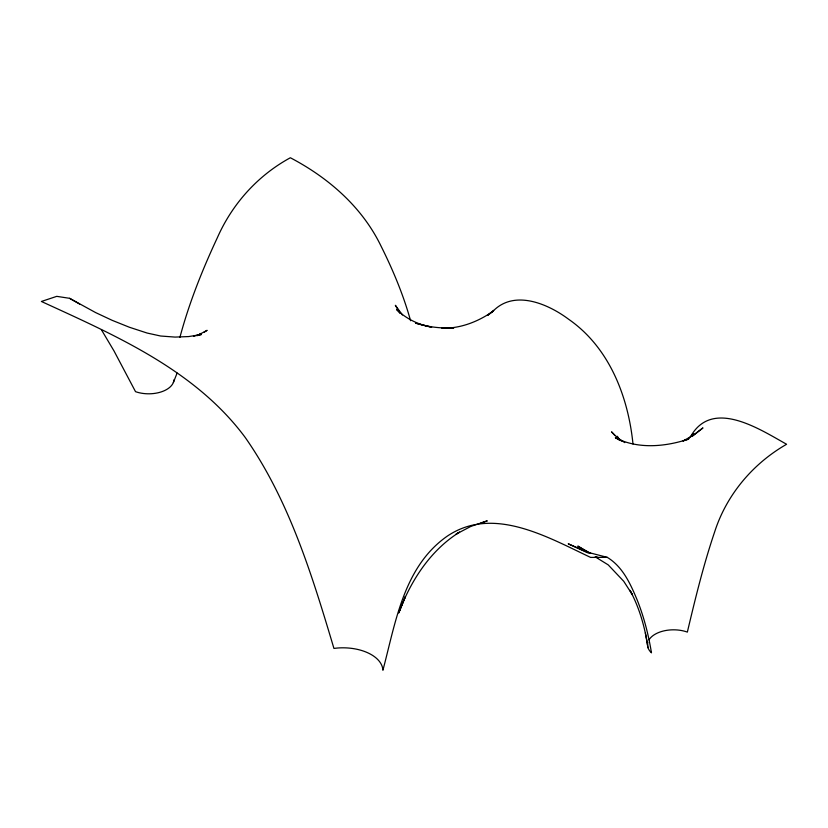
<?xml version="1.0" encoding="UTF-8"?>
<svg xmlns="http://www.w3.org/2000/svg" width="828" height="828" viewBox="0 0 828 828"><rect width="100%" height="100%" fill="white"/><g stroke="black" fill="none" stroke-linecap="round" stroke-linejoin="round"><path stroke-width="1.24" d="M179.904 337.389C189.074 303.048 202.301 269.938 217.329 237.771C232.275 203.864 257.725 175.495 290.349 157.755C328.385 177.689 362.105 206.938 381.025 246.082C392.989 270.042 403.412 294.923 410.584 320.746M173.362 382.515L177.099 373.086M398.765 612.989L405.265 596.74L398.827 612.513C410.916 580.738 430.208 550.413 459.581 532.125L456.083 534.163L470.821 526.422L487.268 520.864L480.737 523.11M690.19 437.329C711.707 397.543 759.514 429.152 786.6 444.263C752.807 463.628 726.487 494.844 714.595 532.073C703.5 564.831 695.323 598.468 687.354 632.095A26.051 15.039 0 0 0 649.017 639.816M492.111 312.177C513.246 288.868 547.639 303.545 568.65 319.266C609.253 347.449 628.173 396.374 632.985 444.005M199.041 335.278L200.728 333.467L198.917 334.936M688.627 438.664L693.719 433.644M488.002 315.023L493.654 310.365M692.042 436.491L702.962 427.9L693.243 435.29L683.038 440.982L688.668 439.068C665.153 446.83 638.057 449.387 615.339 437.764L621.611 440.982M488.075 315.095L492.919 311.328C478.046 321.771 460.275 328.654 441.904 328.209L453.879 327.712C440.951 328.644 428.014 326.956 415.646 323.148L431.657 327.195C418.606 324.824 406.258 318.832 396.674 309.589L400.224 313.15M203.905 332.39L207.124 330.331L199.196 334.533L193.462 336.406M196.878 335.702L201.442 334.481L188.763 336.561L175.06 337.089L160.622 336.013L147.105 333.042L129.385 327.246L112.194 320.343L95.593 312.57L69.604 298.318L56.759 296.352L41.4 301.475C115.506 335.526 195.149 369.94 245.202 437.443C289.324 500.547 312.115 575.377 333.932 648.407L337.669 648.014A39.972 23.081 0 0 1 382.909 670.245C395.629 622.521 403.578 566.631 447.275 536.14C493.084 505.287 547.453 537.093 590.623 557.41L607.286 557.358C622.739 566.766 630.336 583.647 637.053 599.679C643.925 616.756 648.469 634.672 651.47 652.816A26.051 15.039 0 0 1 647.848 642.476M452.347 327.743L453.879 327.712M607.286 557.358L587.207 552.152L568.236 543.81L587.859 552.866M595.943 556.602L598.251 557.668M590.716 553.404L577.799 546.097L589.753 553.477M69.604 298.318L79.623 304.062M595.177 556.83L608.207 564.872L623.732 581.287L632.406 594.773L629.984 590.302C639.599 608.114 645.053 627.81 648.014 647.755M624.747 442.597L617.543 437.836L611.53 431.843L614.956 435.569M402.429 314.971L395.36 305.294L399.893 313.025M619.696 440.134L617.181 436.221L619.489 440.444M101.43 329.792L114.016 350.958L135.523 391.665A25.295 14.604 0 0 0 173.994 379.824M645.364 632.913L647.527 645.084"/></g></svg>
